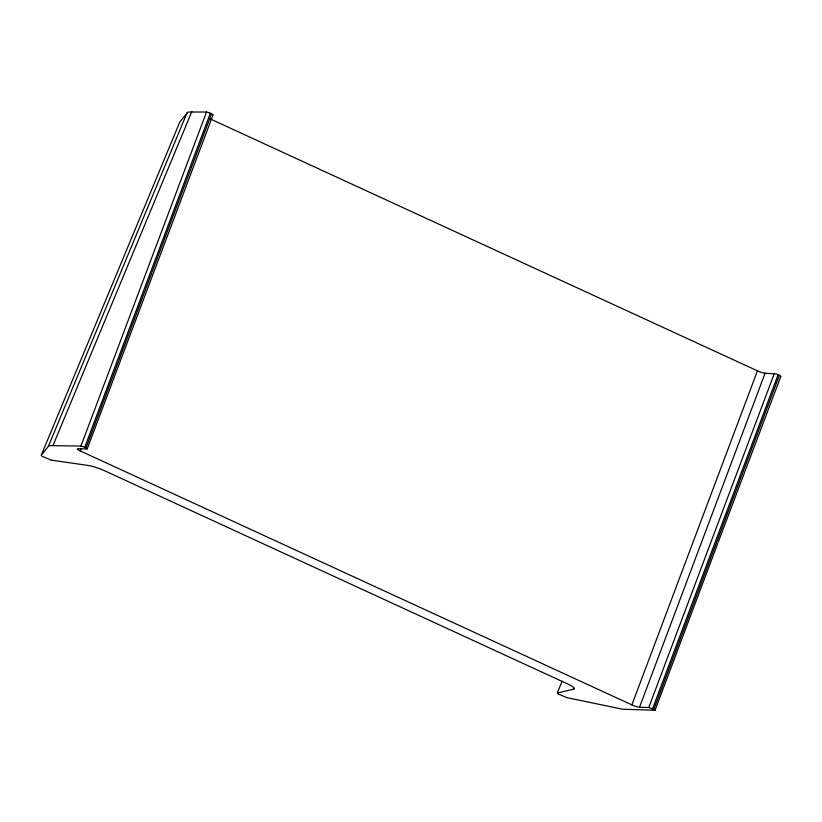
<?xml version="1.0" encoding="UTF-8"?>
<svg xmlns="http://www.w3.org/2000/svg" width="822" height="822" viewBox="0 0 822 822"><rect width="100%" height="100%" fill="white"/><g stroke="black" fill="none" stroke-linecap="round" stroke-linejoin="round"><path stroke-width="1.23" d="M206.517 112.008L188.084 112.039L179.895 121.81L41.121 455.522L48.364 446.346L49.834 445.596L80.957 446.058L206.517 112.008L209.322 112.768L213.083 114.772L87.194 448.935L77.946 448.699A6.021 0.956 20.6 0 0 80.289 450.929L631.882 704.896A6.021 0.956 20.6 0 0 639.516 707.259L649.226 707.557L655.34 710.259L622.542 709.232L567.005 697.652M80.289 450.929L81.193 448.524M87.194 448.935L84.769 447.24L210.329 113.189M86.022 447.815L211.583 113.765M631.882 704.896L757.442 370.845L210.514 119.026M639.516 707.259L765.077 373.209L776.564 374L780.9 376.209L718.223 542.191M648.774 707.495L774.334 373.445M652.586 708.677L778.146 374.627M653.839 709.252L779.4 375.202M655.011 710.372L717.791 543.342M48.354 446.367L187.118 112.665M53.04 445.349L191.824 111.638M562.145 681.212L557.224 693.049L573.807 689.093M80.957 446.058L84.769 447.24M51.354 460.135L88.067 465.447A15.073 2.384 20.6 0 1 105.637 471.222L566.892 683.596A15.073 2.384 20.6 0 1 573.787 689.093M51.056 460.084L42.045 456.292M566.738 697.59L557.686 693.676M765.077 373.209A6.021 0.956 20.6 0 1 757.442 370.845"/></g></svg>
